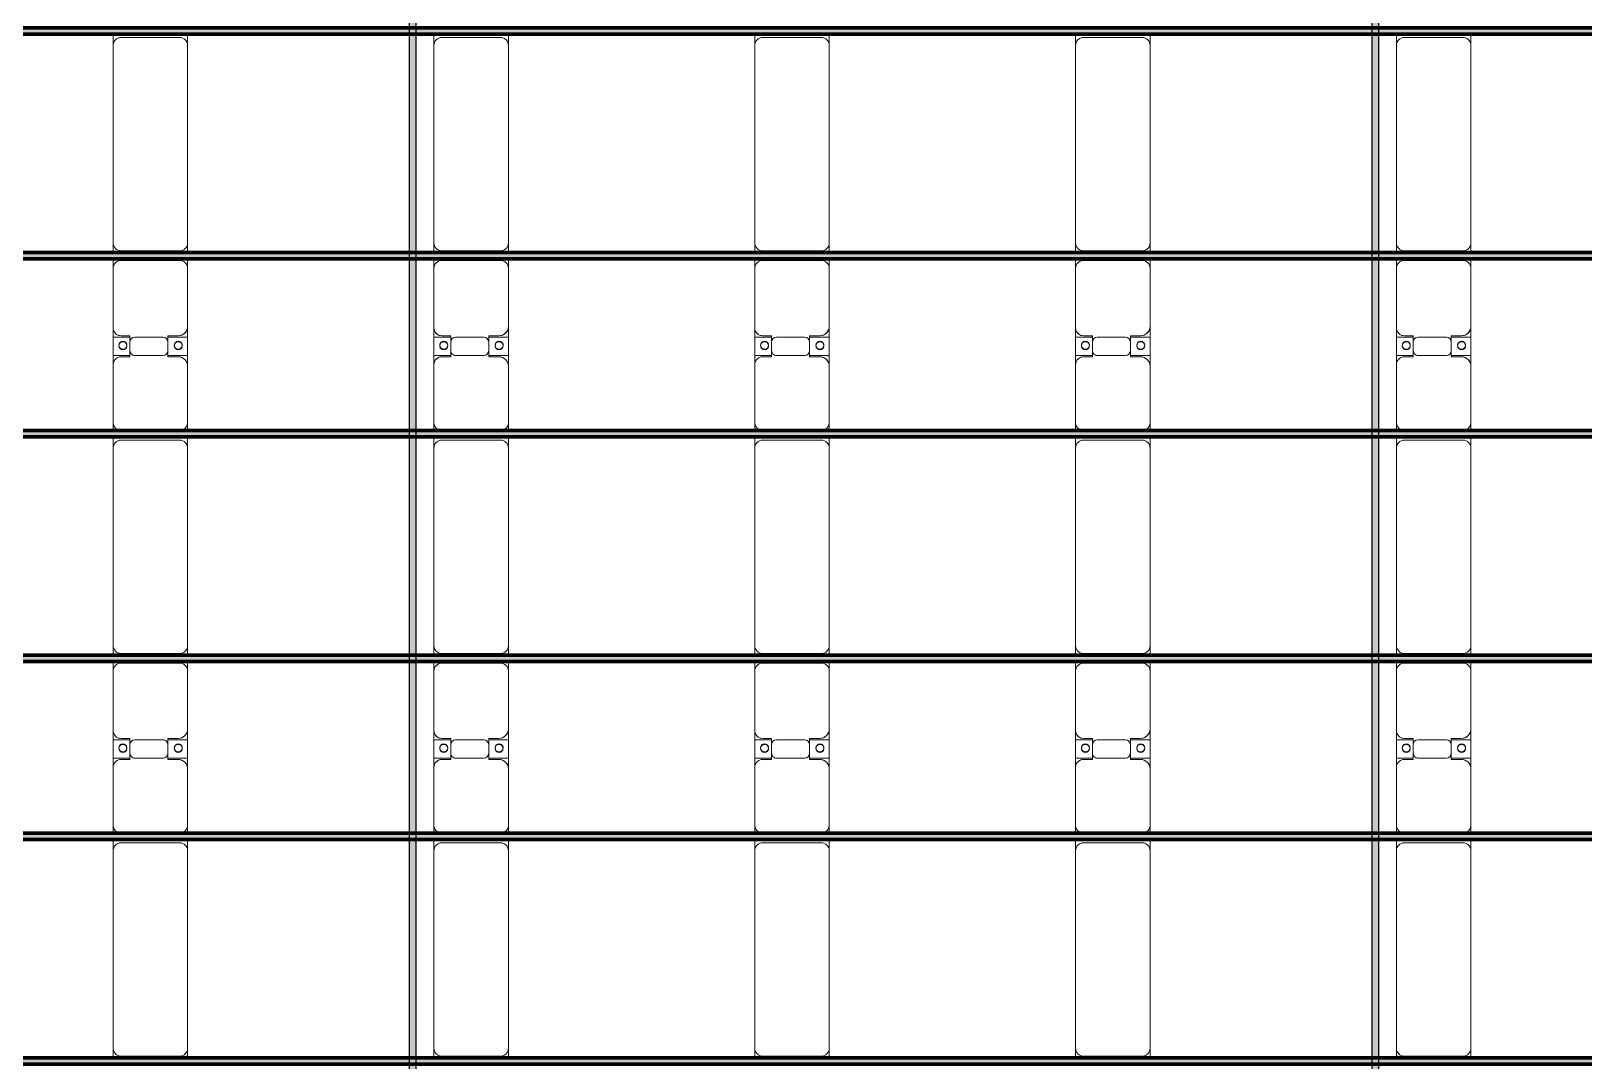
# Model space of a CAD drawing. Header units: millimetres. Extents: x -291190 to 146725, y 19759 to 185158.
# Drawn here: x -3923 to 5757, y 101973 to 108393 of the extents above; entities that cross this region are included whole.
import ezdxf

# ---------------------------------------------------------------- set-up
doc = ezdxf.new("R2010")
doc.units = ezdxf.units.MM
doc.layers.add('A-GENM', color=13, linetype='Continuous', lineweight=9)
doc.layers.add('S-BEAM', color=12, linetype='Continuous', lineweight=9)

# ---------------------------------------------------------------- blocks, each defined once
blk = doc.blocks.new('Dai phao do pin - DẢI PHAO ĐỠ PIN-V10-KHUNG KẾT CẤU BÈ PIN 4')
at = {"layer": 'A-GENM', "color": 7}
for p, q in [((46999.9, 241.6), (47069.7, 241.6)), ((46999.9, 241.6), (47069.7, 241.6)), ((48300.3, 241.6), (47069.7, 241.6)), ((48300.3, 241.6), (48359.9, 241.6)), ((48300.3, 241.6), (48359.9, 241.6)), ((48399.9, 241.6), (48459.7, 241.6)), ((48399.9, 241.6), (48459.7, 241.6)), ((48819.7, 241.6), (48459.7, 241.6)), ((48819.7, 241.6), (49002.2, 241.6)), ((49002.2, 241.6), (48819.7, 241.6)), ((48887.8, 241.6), (49070.3, 241.6)), ((48887.8, 116.2), (48887.8, 241.6)), ((49070.3, 241.6), (48887.8, 241.6)), ((49002.2, 241.6), (49002.2, 116.2)), ((49420.3, 241.6), (49070.3, 241.6)), ((49420.3, 241.6), (49469.9, 241.6)), ((49420.3, 241.6), (49469.9, 241.6)), ((49509.9, 241.6), (49579.7, 241.6)), ((49509.9, 241.6), (49579.7, 241.6)), ((50810.3, 241.6), (49579.7, 241.6)), ((50810.3, 241.6), (50869.9, 241.6)), ((50810.3, 241.6), (50869.9, 241.6)), ((50909.9, 241.6), (50969.7, 241.6)), ((50909.9, 241.6), (50969.7, 241.6)), ((51329.7, 241.6), (50969.7, 241.6)), ((51329.7, 241.6), (51512.2, 241.6)), ((51512.2, 241.6), (51329.7, 241.6)), ((51397.8, 241.6), (51580.3, 241.6)), ((51397.8, 116.2), (51397.8, 241.6)), ((51580.3, 241.6), (51397.8, 241.6)), ((51512.2, 241.6), (51512.2, 116.2)), ((51930.3, 241.6), (51580.3, 241.6)), ((51930.3, 241.6), (51979.9, 241.6)), ((51930.3, 241.6), (51979.9, 241.6)), ((52019.9, 241.6), (52089.7, 241.6)), ((52019.9, 241.6), (52089.7, 241.6)), ((53320.3, 241.6), (52089.7, 241.6)), ((53320.3, 241.6), (53379.9, 241.6)), ((53320.3, 241.6), (53379.9, 241.6)), ((47019.7, 191.6), (47019.7, -173.4)), ((48350.3, -173.4), (48350.3, 191.6)), ((48409.7, 191.6), (48409.7, -173.4)), ((48879.7, 118.2), (48879.7, 181.6)), ((48972.2, 118.2), (48879.7, 118.2)), ((49010.3, 118.2), (48917.8, 118.2)), ((49010.3, 181.6), (49010.3, 118.2)), ((49529.7, 191.6), (49529.7, -173.4)), ((50860.3, -173.4), (50860.3, 191.6)), ((50919.7, 191.6), (50919.7, -173.4)), ((51389.7, 118.2), (51389.7, 181.6)), ((51482.2, 118.2), (51389.7, 118.2)), ((51520.3, 118.2), (51427.8, 118.2)), ((51520.3, 181.6), (51520.3, 118.2)), ((52039.7, 191.6), (52039.7, -173.4)), ((53370.3, -173.4), (53370.3, 191.6)), ((48887.8, 88.2), (48887.8, -88.2)), ((49002.2, -88.2), (49002.2, 88.2)), ((51397.8, 88.2), (51397.8, -88.2)), ((51512.2, -88.2), (51512.2, 88.2)), ((48879.7, -173.4), (48879.7, -118.2)), ((48879.7, -118.2), (48972.2, -118.2)), ((48887.8, -223.4), (48887.8, -116.2)), ((48887.8, -169.2), (48887.8, -194.6)), ((48917.8, -118.2), (49010.3, -118.2)), ((49002.2, -116.2), (49002.2, -223.4)), ((49010.3, -118.2), (49010.3, -173.4)), ((51389.7, -173.4), (51389.7, -118.2)), ((51389.7, -118.2), (51482.2, -118.2)), ((51397.8, -223.4), (51397.8, -116.2)), ((51397.8, -169.2), (51397.8, -194.6)), ((51427.8, -118.2), (51520.3, -118.2)), ((51512.2, -116.2), (51512.2, -223.4)), ((51520.3, -118.2), (51520.3, -173.4)), ((47069.7, -223.4), (46999.9, -223.4)), ((47069.7, -223.4), (46999.9, -223.4)), ((47069.7, -223.4), (48300.3, -223.4)), ((48359.9, -223.4), (48300.3, -223.4)), ((48359.9, -223.4), (48300.3, -223.4)), ((48459.7, -223.4), (48399.9, -223.4)), ((48459.7, -223.4), (48399.9, -223.4)), ((48459.7, -223.4), (48829.7, -223.4)), ((49002.2, -223.4), (48829.7, -223.4)), ((48829.7, -223.4), (49002.2, -223.4)), ((49060.3, -223.4), (48887.8, -223.4)), ((48887.8, -223.4), (49060.3, -223.4)), ((49060.3, -223.4), (49420.3, -223.4)), ((49469.9, -223.4), (49420.3, -223.4)), ((49469.9, -223.4), (49420.3, -223.4)), ((49579.7, -223.4), (49509.9, -223.4)), ((49579.7, -223.4), (49509.9, -223.4)), ((49579.7, -223.4), (50810.3, -223.4)), ((50869.9, -223.4), (50810.3, -223.4)), ((50869.9, -223.4), (50810.3, -223.4)), ((50969.7, -223.4), (50909.9, -223.4)), ((50969.7, -223.4), (50909.9, -223.4)), ((50969.7, -223.4), (51339.7, -223.4)), ((51512.2, -223.4), (51339.7, -223.4)), ((51339.7, -223.4), (51512.2, -223.4)), ((51570.3, -223.4), (51397.8, -223.4)), ((51397.8, -223.4), (51570.3, -223.4)), ((51570.3, -223.4), (51930.3, -223.4)), ((51979.9, -223.4), (51930.3, -223.4)), ((51979.9, -223.4), (51930.3, -223.4)), ((52089.7, -223.4), (52019.9, -223.4)), ((52089.7, -223.4), (52019.9, -223.4)), ((52089.7, -223.4), (53320.3, -223.4)), ((53379.9, -223.4), (53320.3, -223.4)), ((53379.9, -223.4), (53320.3, -223.4))]:
    blk.add_line(p, q, dxfattribs=at)
for centre, radius, start, end in [((47069.7, 191.6), 50, 90, 180), ((47069.7, 191.6), 50, 150, 180), ((47069.7, 191.6), 50, 105, 120), ((48300.3, 191.6), 50, 360, 90), ((48300.3, 191.6), 50, 60, 90), ((48300.3, 191.6), 50, 15, 30), ((48459.7, 191.6), 50, 90, 180), ((48459.7, 191.6), 50, 105, 180), ((48819.7, 181.6), 60, 360, 90), ((48819.7, 181.6), 60, 45, 60), ((48819.7, 181.6), 60, 360, 60), ((48819.7, 181.6), 60, 45, 60), ((48938.6, 183.2), 25, 0, 180), ((48938.6, 183.2), 25, 360, 165), ((48941.4, 183.2), 25, 360, 180), ((48941.4, 183.2), 25, 90, 180), ((48941.4, 183.2), 25, 15, 75), ((49070.3, 181.6), 60, 90, 180), ((49070.3, 181.6), 60, 120, 180), ((49420.3, 191.6), 50, 15, 90), ((49420.3, 191.6), 50, 15, 75), ((49579.7, 191.6), 50, 90, 180), ((49579.7, 191.6), 50, 150, 180), ((49579.7, 191.6), 50, 105, 120), ((50810.3, 191.6), 50, 360, 90), ((50810.3, 191.6), 50, 60, 90), ((50810.3, 191.6), 50, 15, 30), ((50969.7, 191.6), 50, 90, 180), ((50969.7, 191.6), 50, 105, 180), ((51329.7, 181.6), 60, 360, 90), ((51329.7, 181.6), 60, 45, 60), ((51329.7, 181.6), 60, 360, 60), ((51329.7, 181.6), 60, 45, 60), ((51448.6, 183.2), 25, 0, 180), ((51448.6, 183.2), 25, 360, 165), ((51451.4, 183.2), 25, 360, 180), ((51451.4, 183.2), 25, 90, 180), ((51451.4, 183.2), 25, 15, 75), ((51580.3, 181.6), 60, 90, 180), ((51580.3, 181.6), 60, 120, 180), ((51930.3, 191.6), 50, 15, 90), ((51930.3, 191.6), 50, 15, 75), ((52089.7, 191.6), 50, 90, 180), ((52089.7, 191.6), 50, 150, 180), ((52089.7, 191.6), 50, 105, 120), ((53320.3, 191.6), 50, 360, 90), ((53320.3, 191.6), 50, 60, 90), ((53320.3, 191.6), 50, 15, 30), ((48917.8, 88.2), 30, 90, 180), ((48938.6, 183.2), 25, 180, 0), ((48941.4, 183.2), 25, 180, 0), ((48941.4, 183.2), 25, 180, 270), ((48938.6, 183.2), 25, 210, 255), ((48938.6, 183.2), 25, 270, 360), ((48941.4, 183.2), 25, 285, 330), ((48972.2, 88.2), 30, 360, 90), ((51427.8, 88.2), 30, 90, 180), ((51448.6, 183.2), 25, 180, 0), ((51451.4, 183.2), 25, 180, 0), ((51451.4, 183.2), 25, 180, 270), ((51448.6, 183.2), 25, 210, 255), ((51448.6, 183.2), 25, 270, 360), ((51451.4, 183.2), 25, 285, 330), ((51482.2, 88.2), 30, 360, 90), ((48917.8, -88.2), 30, 180, 270), ((48972.2, -88.2), 30, 270, 360), ((51427.8, -88.2), 30, 180, 270), ((51482.2, -88.2), 30, 270, 360), ((47069.7, -173.4), 50, 180, 270), ((47069.7, -173.4), 50, 180, 195), ((48300.3, -173.4), 50, 270, 360), ((48300.3, -173.4), 50, 345, 360), ((48459.7, -173.4), 50, 180, 270), ((48459.7, -173.4), 50, 180, 255), ((48829.7, -173.4), 50, 270, 360), ((48829.7, -173.4), 50, 285, 360), ((48829.7, -173.4), 50, 315, 0), ((48829.7, -173.4), 50, 315, 0), ((48938.6, -161.8), 25, 0, 180), ((48938.6, -161.8), 25, 180, 0), ((48938.6, -161.8), 25, 105, 165), ((48938.6, -161.8), 25, 195, 360), ((48941.4, -161.8), 25, 0, 180), ((48941.4, -161.8), 25, 105, 180), ((48941.4, -161.8), 25, 180, 0), ((48941.4, -161.8), 25, 180, 270), ((48938.6, -161.8), 25, 360, 75), ((48941.4, -161.8), 25, 15, 75), ((48941.4, -161.8), 25, 285, 345), ((49060.3, -173.4), 50, 180, 270), ((49060.3, -173.4), 50, 180, 255), ((49420.3, -173.4), 50, 270, 345), ((49420.3, -173.4), 50, 285, 345), ((49579.7, -173.4), 50, 180, 270), ((49579.7, -173.4), 50, 180, 195), ((50810.3, -173.4), 50, 270, 360), ((50810.3, -173.4), 50, 345, 360), ((50969.7, -173.4), 50, 180, 270), ((50969.7, -173.4), 50, 180, 255), ((51339.7, -173.4), 50, 270, 360), ((51339.7, -173.4), 50, 285, 360), ((51339.7, -173.4), 50, 315, 0), ((51339.7, -173.4), 50, 315, 0), ((51448.6, -161.8), 25, 0, 180), ((51448.6, -161.8), 25, 180, 0), ((51448.6, -161.8), 25, 105, 165), ((51448.6, -161.8), 25, 195, 360), ((51451.4, -161.8), 25, 0, 180), ((51451.4, -161.8), 25, 105, 180), ((51451.4, -161.8), 25, 180, 0), ((51451.4, -161.8), 25, 180, 270), ((51448.6, -161.8), 25, 360, 75), ((51451.4, -161.8), 25, 15, 75), ((51451.4, -161.8), 25, 285, 345), ((51570.3, -173.4), 50, 180, 270), ((51570.3, -173.4), 50, 180, 255), ((51930.3, -173.4), 50, 270, 345), ((51930.3, -173.4), 50, 285, 345), ((52089.7, -173.4), 50, 180, 270), ((52089.7, -173.4), 50, 180, 195), ((53320.3, -173.4), 50, 270, 360), ((53320.3, -173.4), 50, 345, 360), ((47069.7, -173.4), 50, 240, 270), ((48300.3, -173.4), 50, 285, 300), ((49060.3, -173.4), 50, 210, 225), ((49060.3, -173.4), 50, 210, 225), ((49579.7, -173.4), 50, 240, 270), ((50810.3, -173.4), 50, 285, 300), ((51570.3, -173.4), 50, 210, 225), ((51570.3, -173.4), 50, 210, 225), ((52089.7, -173.4), 50, 240, 270), ((53320.3, -173.4), 50, 285, 300)]:
    blk.add_arc(centre, radius, start, end, dxfattribs=at)
blk = doc.blocks.new('Dai phao do pin - DẢI PHAO ĐỠ PIN-51784-KHUNG KẾT CẤU BÈ PIN 4')
at = {"layer": 'A-GENM', "color": 7}
for p, q in [((46999.9, 241.6), (47069.7, 241.6)), ((46999.9, 241.6), (47069.7, 241.6)), ((48300.3, 241.6), (47069.7, 241.6)), ((48300.3, 241.6), (48359.9, 241.6)), ((48300.3, 241.6), (48359.9, 241.6)), ((48399.9, 241.6), (48459.7, 241.6)), ((48399.9, 241.6), (48459.7, 241.6)), ((48819.7, 241.6), (48459.7, 241.6)), ((48819.7, 241.6), (49002.2, 241.6)), ((49002.2, 241.6), (48819.7, 241.6)), ((48887.8, 241.6), (49070.3, 241.6)), ((48887.8, 116.2), (48887.8, 241.6)), ((49070.3, 241.6), (48887.8, 241.6)), ((49002.2, 241.6), (49002.2, 116.2)), ((49420.3, 241.6), (49070.3, 241.6)), ((49420.3, 241.6), (49469.9, 241.6)), ((49420.3, 241.6), (49469.9, 241.6)), ((49509.9, 241.6), (49579.7, 241.6)), ((49509.9, 241.6), (49579.7, 241.6)), ((50810.3, 241.6), (49579.7, 241.6)), ((50810.3, 241.6), (50869.9, 241.6)), ((50810.3, 241.6), (50869.9, 241.6)), ((50909.9, 241.6), (50969.7, 241.6)), ((50909.9, 241.6), (50969.7, 241.6)), ((51329.7, 241.6), (50969.7, 241.6)), ((51329.7, 241.6), (51512.2, 241.6)), ((51512.2, 241.6), (51329.7, 241.6)), ((51397.8, 241.6), (51580.3, 241.6)), ((51397.8, 116.2), (51397.8, 241.6)), ((51580.3, 241.6), (51397.8, 241.6)), ((51512.2, 241.6), (51512.2, 116.2)), ((51930.3, 241.6), (51580.3, 241.6)), ((51930.3, 241.6), (51979.9, 241.6)), ((51930.3, 241.6), (51979.9, 241.6)), ((52019.9, 241.6), (52089.7, 241.6)), ((52019.9, 241.6), (52089.7, 241.6)), ((53320.3, 241.6), (52089.7, 241.6)), ((53320.3, 241.6), (53379.9, 241.6)), ((53320.3, 241.6), (53379.9, 241.6)), ((47019.7, 191.6), (47019.7, -173.4)), ((48350.3, -173.4), (48350.3, 191.6)), ((48409.7, 191.6), (48409.7, -173.4)), ((48879.7, 118.2), (48879.7, 181.6)), ((48972.2, 118.2), (48879.7, 118.2)), ((49010.3, 118.2), (48917.8, 118.2)), ((49010.3, 181.6), (49010.3, 118.2)), ((49529.7, 191.6), (49529.7, -173.4)), ((50860.3, -173.4), (50860.3, 191.6)), ((50919.7, 191.6), (50919.7, -173.4)), ((51389.7, 118.2), (51389.7, 181.6)), ((51482.2, 118.2), (51389.7, 118.2)), ((51520.3, 118.2), (51427.8, 118.2)), ((51520.3, 181.6), (51520.3, 118.2)), ((52039.7, 191.6), (52039.7, -173.4)), ((53370.3, -173.4), (53370.3, 191.6)), ((48887.8, 88.2), (48887.8, -88.2)), ((49002.2, -88.2), (49002.2, 88.2)), ((51397.8, 88.2), (51397.8, -88.2)), ((51512.2, -88.2), (51512.2, 88.2)), ((48879.7, -173.4), (48879.7, -118.2)), ((48879.7, -118.2), (48972.2, -118.2)), ((48887.8, -223.4), (48887.8, -116.2)), ((48887.8, -169.2), (48887.8, -202)), ((48917.8, -118.2), (49010.3, -118.2)), ((49002.2, -116.2), (49002.2, -223.4)), ((49010.3, -118.2), (49010.3, -173.4)), ((51389.7, -173.4), (51389.7, -118.2)), ((51389.7, -118.2), (51482.2, -118.2)), ((51397.8, -223.4), (51397.8, -116.2)), ((51397.8, -169.2), (51397.8, -202)), ((51427.8, -118.2), (51520.3, -118.2)), ((51512.2, -116.2), (51512.2, -223.4)), ((51520.3, -118.2), (51520.3, -173.4)), ((47069.7, -223.4), (46999.9, -223.4)), ((47069.7, -223.4), (46999.9, -223.4)), ((47069.7, -223.4), (48300.3, -223.4)), ((48359.9, -223.4), (48300.3, -223.4)), ((48359.9, -223.4), (48300.3, -223.4)), ((48459.7, -223.4), (48399.9, -223.4)), ((48459.7, -223.4), (48399.9, -223.4)), ((48459.7, -223.4), (48829.7, -223.4)), ((49002.2, -223.4), (48829.7, -223.4)), ((48829.7, -223.4), (49002.2, -223.4)), ((49060.3, -223.4), (48887.8, -223.4)), ((48887.8, -223.4), (49060.3, -223.4)), ((49060.3, -223.4), (49420.3, -223.4)), ((49469.9, -223.4), (49420.3, -223.4)), ((49469.9, -223.4), (49420.3, -223.4)), ((49579.7, -223.4), (49509.9, -223.4)), ((49579.7, -223.4), (49509.9, -223.4)), ((49579.7, -223.4), (50810.3, -223.4)), ((50869.9, -223.4), (50810.3, -223.4)), ((50869.9, -223.4), (50810.3, -223.4)), ((50969.7, -223.4), (50909.9, -223.4)), ((50969.7, -223.4), (50909.9, -223.4)), ((50969.7, -223.4), (51339.7, -223.4)), ((51512.2, -223.4), (51339.7, -223.4)), ((51339.7, -223.4), (51512.2, -223.4)), ((51570.3, -223.4), (51397.8, -223.4)), ((51397.8, -223.4), (51570.3, -223.4)), ((51570.3, -223.4), (51930.3, -223.4)), ((51979.9, -223.4), (51930.3, -223.4)), ((51979.9, -223.4), (51930.3, -223.4)), ((52089.7, -223.4), (52019.9, -223.4)), ((52089.7, -223.4), (52019.9, -223.4)), ((52089.7, -223.4), (53320.3, -223.4)), ((53379.9, -223.4), (53320.3, -223.4)), ((53379.9, -223.4), (53320.3, -223.4))]:
    blk.add_line(p, q, dxfattribs=at)
for centre, radius, start, end in [((47069.7, 191.6), 50, 90, 180), ((47069.7, 191.6), 50, 150, 180), ((47069.7, 191.6), 50, 105, 120), ((48300.3, 191.6), 50, 360, 90), ((48300.3, 191.6), 50, 60, 90), ((48300.3, 191.6), 50, 15, 30), ((48459.7, 191.6), 50, 90, 180), ((48459.7, 191.6), 50, 105, 180), ((48819.7, 181.6), 60, 360, 90), ((48819.7, 181.6), 60, 45, 60), ((48819.7, 181.6), 60, 360, 60), ((48819.7, 181.6), 60, 45, 60), ((48938.6, 183.2), 25, 0, 180), ((48938.6, 183.2), 25, 360, 165), ((48941.4, 183.2), 25, 360, 180), ((48941.4, 183.2), 25, 90, 180), ((48941.4, 183.2), 25, 15, 75), ((49070.3, 181.6), 60, 90, 180), ((49070.3, 181.6), 60, 120, 180), ((49420.3, 191.6), 50, 15, 90), ((49420.3, 191.6), 50, 15, 75), ((49579.7, 191.6), 50, 90, 180), ((49579.7, 191.6), 50, 150, 180), ((49579.7, 191.6), 50, 105, 120), ((50810.3, 191.6), 50, 360, 90), ((50810.3, 191.6), 50, 60, 90), ((50810.3, 191.6), 50, 15, 30), ((50969.7, 191.6), 50, 90, 180), ((50969.7, 191.6), 50, 105, 180), ((51329.7, 181.6), 60, 360, 90), ((51329.7, 181.6), 60, 45, 60), ((51329.7, 181.6), 60, 360, 60), ((51329.7, 181.6), 60, 45, 60), ((51448.6, 183.2), 25, 0, 180), ((51448.6, 183.2), 25, 360, 165), ((51451.4, 183.2), 25, 360, 180), ((51451.4, 183.2), 25, 90, 180), ((51451.4, 183.2), 25, 15, 75), ((51580.3, 181.6), 60, 90, 180), ((51580.3, 181.6), 60, 120, 180), ((51930.3, 191.6), 50, 15, 90), ((51930.3, 191.6), 50, 15, 75), ((52089.7, 191.6), 50, 90, 180), ((52089.7, 191.6), 50, 150, 180), ((52089.7, 191.6), 50, 105, 120), ((53320.3, 191.6), 50, 360, 90), ((53320.3, 191.6), 50, 60, 90), ((53320.3, 191.6), 50, 15, 30), ((48917.8, 88.2), 30, 90, 180), ((48938.6, 183.2), 25, 180, 0), ((48941.4, 183.2), 25, 180, 0), ((48941.4, 183.2), 25, 180, 270), ((48938.6, 183.2), 25, 210, 255), ((48938.6, 183.2), 25, 270, 360), ((48941.4, 183.2), 25, 285, 330), ((48972.2, 88.2), 30, 360, 90), ((51427.8, 88.2), 30, 90, 180), ((51448.6, 183.2), 25, 180, 0), ((51451.4, 183.2), 25, 180, 0), ((51451.4, 183.2), 25, 180, 270), ((51448.6, 183.2), 25, 210, 255), ((51448.6, 183.2), 25, 270, 360), ((51451.4, 183.2), 25, 285, 330), ((51482.2, 88.2), 30, 360, 90), ((48917.8, -88.2), 30, 180, 270), ((48972.2, -88.2), 30, 270, 360), ((51427.8, -88.2), 30, 180, 270), ((51482.2, -88.2), 30, 270, 360), ((47069.7, -173.4), 50, 180, 270), ((47069.7, -173.4), 50, 180, 210), ((48300.3, -173.4), 50, 270, 360), ((48300.3, -173.4), 50, 330, 360), ((48459.7, -173.4), 50, 180, 270), ((48459.7, -173.4), 50, 180, 255), ((48829.7, -173.4), 50, 270, 360), ((48829.7, -173.4), 50, 285, 360), ((48829.7, -173.4), 50, 315, 0), ((48829.7, -173.4), 50, 315, 0), ((48938.6, -161.8), 25, 0, 180), ((48938.6, -161.8), 25, 180, 0), ((48938.6, -161.8), 25, 105, 165), ((48938.6, -161.8), 25, 195, 360), ((48941.4, -161.8), 25, 0, 180), ((48941.4, -161.8), 25, 105, 180), ((48941.4, -161.8), 25, 180, 0), ((48941.4, -161.8), 25, 180, 270), ((48938.6, -161.8), 25, 360, 75), ((48941.4, -161.8), 25, 15, 75), ((48941.4, -161.8), 25, 285, 345), ((49060.3, -173.4), 50, 180, 270), ((49060.3, -173.4), 50, 180, 255), ((49420.3, -173.4), 50, 270, 345), ((49420.3, -173.4), 50, 285, 345), ((49579.7, -173.4), 50, 180, 270), ((49579.7, -173.4), 50, 180, 210), ((50810.3, -173.4), 50, 270, 360), ((50810.3, -173.4), 50, 330, 360), ((50969.7, -173.4), 50, 180, 270), ((50969.7, -173.4), 50, 180, 255), ((51339.7, -173.4), 50, 270, 360), ((51339.7, -173.4), 50, 285, 360), ((51339.7, -173.4), 50, 315, 0), ((51339.7, -173.4), 50, 315, 0), ((51448.6, -161.8), 25, 0, 180), ((51448.6, -161.8), 25, 180, 0), ((51448.6, -161.8), 25, 105, 165), ((51448.6, -161.8), 25, 195, 360), ((51451.4, -161.8), 25, 0, 180), ((51451.4, -161.8), 25, 105, 180), ((51451.4, -161.8), 25, 180, 0), ((51451.4, -161.8), 25, 180, 270), ((51448.6, -161.8), 25, 360, 75), ((51451.4, -161.8), 25, 15, 75), ((51451.4, -161.8), 25, 285, 345), ((51570.3, -173.4), 50, 180, 270), ((51570.3, -173.4), 50, 180, 255), ((51930.3, -173.4), 50, 270, 345), ((51930.3, -173.4), 50, 285, 345), ((52089.7, -173.4), 50, 180, 270), ((52089.7, -173.4), 50, 180, 210), ((53320.3, -173.4), 50, 270, 360), ((53320.3, -173.4), 50, 330, 360), ((47069.7, -173.4), 50, 240, 270), ((48300.3, -173.4), 50, 285, 300), ((49060.3, -173.4), 50, 210, 225), ((49060.3, -173.4), 50, 210, 225), ((49579.7, -173.4), 50, 240, 270), ((50810.3, -173.4), 50, 285, 300), ((51570.3, -173.4), 50, 210, 225), ((51570.3, -173.4), 50, 210, 225), ((52089.7, -173.4), 50, 240, 270), ((53320.3, -173.4), 50, 285, 300)]:
    blk.add_arc(centre, radius, start, end, dxfattribs=at)
blk = doc.blocks.new('Dai phao do pin - DẢI PHAO ĐỠ PIN-V11-KHUNG KẾT CẤU BÈ PIN 4')
at = {"layer": 'A-GENM', "color": 7}
for p, q in [((46999.9, 241.6), (47069.7, 241.6)), ((46999.9, 241.6), (47069.7, 241.6)), ((48300.3, 241.6), (47069.7, 241.6)), ((48300.3, 241.6), (48359.9, 241.6)), ((48300.3, 241.6), (48359.9, 241.6)), ((48399.9, 241.6), (48459.7, 241.6)), ((48399.9, 241.6), (48459.7, 241.6)), ((48819.7, 241.6), (48459.7, 241.6)), ((48819.7, 241.6), (49002.2, 241.6)), ((49002.2, 241.6), (48819.7, 241.6)), ((48887.8, 241.6), (49070.3, 241.6)), ((48887.8, 116.2), (48887.8, 241.6)), ((49070.3, 241.6), (48887.8, 241.6)), ((49002.2, 241.6), (49002.2, 116.2)), ((49420.3, 241.6), (49070.3, 241.6)), ((49420.3, 241.6), (49469.9, 241.6)), ((49420.3, 241.6), (49469.9, 241.6)), ((49509.9, 241.6), (49579.7, 241.6)), ((49509.9, 241.6), (49579.7, 241.6)), ((50810.3, 241.6), (49579.7, 241.6)), ((50810.3, 241.6), (50869.9, 241.6)), ((50810.3, 241.6), (50869.9, 241.6)), ((50909.9, 241.6), (50969.7, 241.6)), ((50909.9, 241.6), (50969.7, 241.6)), ((51329.7, 241.6), (50969.7, 241.6)), ((51329.7, 241.6), (51512.2, 241.6)), ((51512.2, 241.6), (51329.7, 241.6)), ((51397.8, 241.6), (51580.3, 241.6)), ((51397.8, 116.2), (51397.8, 241.6)), ((51580.3, 241.6), (51397.8, 241.6)), ((51512.2, 241.6), (51512.2, 116.2)), ((51930.3, 241.6), (51580.3, 241.6)), ((51930.3, 241.6), (51979.9, 241.6)), ((51930.3, 241.6), (51979.9, 241.6)), ((52019.9, 241.6), (52089.7, 241.6)), ((52019.9, 241.6), (52089.7, 241.6)), ((53320.3, 241.6), (52089.7, 241.6)), ((53320.3, 241.6), (53379.9, 241.6)), ((53320.3, 241.6), (53379.9, 241.6)), ((47019.7, 191.6), (47019.7, -173.4)), ((48350.3, -173.4), (48350.3, 191.6)), ((48409.7, 191.6), (48409.7, -173.4)), ((48879.7, 118.2), (48879.7, 181.6)), ((48972.2, 118.2), (48879.7, 118.2)), ((49010.3, 118.2), (48917.8, 118.2)), ((49010.3, 181.6), (49010.3, 118.2)), ((49529.7, 191.6), (49529.7, -173.4)), ((50860.3, -173.4), (50860.3, 191.6)), ((50919.7, 191.6), (50919.7, -173.4)), ((51389.7, 118.2), (51389.7, 181.6)), ((51482.2, 118.2), (51389.7, 118.2)), ((51520.3, 118.2), (51427.8, 118.2)), ((51520.3, 181.6), (51520.3, 118.2)), ((52039.7, 191.6), (52039.7, -173.4)), ((53370.3, -173.4), (53370.3, 191.6)), ((48887.8, 88.2), (48887.8, -88.2)), ((49002.2, -88.2), (49002.2, 88.2)), ((51397.8, 88.2), (51397.8, -88.2)), ((51512.2, -88.2), (51512.2, 88.2)), ((48879.7, -173.4), (48879.7, -118.2)), ((48879.7, -118.2), (48972.2, -118.2)), ((48887.8, -223.4), (48887.8, -116.2)), ((48887.8, -169.2), (48887.8, -202)), ((48917.8, -118.2), (49010.3, -118.2)), ((49002.2, -116.2), (49002.2, -223.4)), ((49010.3, -118.2), (49010.3, -173.4)), ((51389.7, -173.4), (51389.7, -118.2)), ((51389.7, -118.2), (51482.2, -118.2)), ((51397.8, -223.4), (51397.8, -116.2)), ((51397.8, -169.2), (51397.8, -202)), ((51427.8, -118.2), (51520.3, -118.2)), ((51512.2, -116.2), (51512.2, -223.4)), ((51520.3, -118.2), (51520.3, -173.4)), ((47069.7, -223.4), (46999.9, -223.4)), ((47069.7, -223.4), (46999.9, -223.4)), ((47069.7, -223.4), (48300.3, -223.4)), ((48359.9, -223.4), (48300.3, -223.4)), ((48359.9, -223.4), (48300.3, -223.4)), ((48459.7, -223.4), (48399.9, -223.4)), ((48459.7, -223.4), (48399.9, -223.4)), ((48459.7, -223.4), (48829.7, -223.4)), ((49002.2, -223.4), (48829.7, -223.4)), ((48829.7, -223.4), (49002.2, -223.4)), ((49060.3, -223.4), (48887.8, -223.4)), ((48887.8, -223.4), (49060.3, -223.4)), ((49060.3, -223.4), (49420.3, -223.4)), ((49469.9, -223.4), (49420.3, -223.4)), ((49469.9, -223.4), (49420.3, -223.4)), ((49579.7, -223.4), (49509.9, -223.4)), ((49579.7, -223.4), (49509.9, -223.4)), ((49579.7, -223.4), (50810.3, -223.4)), ((50869.9, -223.4), (50810.3, -223.4)), ((50869.9, -223.4), (50810.3, -223.4)), ((50969.7, -223.4), (50909.9, -223.4)), ((50969.7, -223.4), (50909.9, -223.4)), ((50969.7, -223.4), (51339.7, -223.4)), ((51512.2, -223.4), (51339.7, -223.4)), ((51339.7, -223.4), (51512.2, -223.4)), ((51570.3, -223.4), (51397.8, -223.4)), ((51397.8, -223.4), (51570.3, -223.4)), ((51570.3, -223.4), (51930.3, -223.4)), ((51979.9, -223.4), (51930.3, -223.4)), ((51979.9, -223.4), (51930.3, -223.4)), ((52089.7, -223.4), (52019.9, -223.4)), ((52089.7, -223.4), (52019.9, -223.4)), ((52089.7, -223.4), (53320.3, -223.4)), ((53379.9, -223.4), (53320.3, -223.4)), ((53379.9, -223.4), (53320.3, -223.4))]:
    blk.add_line(p, q, dxfattribs=at)
for centre, radius, start, end in [((47069.7, 191.6), 50, 90, 180), ((47069.7, 191.6), 50, 150, 180), ((47069.7, 191.6), 50, 105, 120), ((48300.3, 191.6), 50, 360, 90), ((48300.3, 191.6), 50, 60, 90), ((48300.3, 191.6), 50, 15, 30), ((48459.7, 191.6), 50, 90, 180), ((48459.7, 191.6), 50, 105, 180), ((48819.7, 181.6), 60, 360, 90), ((48819.7, 181.6), 60, 45, 60), ((48819.7, 181.6), 60, 360, 60), ((48819.7, 181.6), 60, 45, 60), ((48938.6, 183.2), 25, 0, 180), ((48938.6, 183.2), 25, 360, 165), ((48941.4, 183.2), 25, 360, 180), ((48941.4, 183.2), 25, 90, 180), ((48941.4, 183.2), 25, 15, 75), ((49070.3, 181.6), 60, 90, 180), ((49070.3, 181.6), 60, 120, 180), ((49420.3, 191.6), 50, 15, 90), ((49420.3, 191.6), 50, 15, 75), ((49579.7, 191.6), 50, 90, 180), ((49579.7, 191.6), 50, 150, 180), ((49579.7, 191.6), 50, 105, 120), ((50810.3, 191.6), 50, 360, 90), ((50810.3, 191.6), 50, 60, 90), ((50810.3, 191.6), 50, 15, 30), ((50969.7, 191.6), 50, 90, 180), ((50969.7, 191.6), 50, 105, 180), ((51329.7, 181.6), 60, 360, 90), ((51329.7, 181.6), 60, 45, 60), ((51329.7, 181.6), 60, 360, 60), ((51329.7, 181.6), 60, 45, 60), ((51448.6, 183.2), 25, 0, 180), ((51448.6, 183.2), 25, 360, 165), ((51451.4, 183.2), 25, 360, 180), ((51451.4, 183.2), 25, 90, 180), ((51451.4, 183.2), 25, 15, 75), ((51580.3, 181.6), 60, 90, 180), ((51580.3, 181.6), 60, 120, 180), ((51930.3, 191.6), 50, 15, 90), ((51930.3, 191.6), 50, 15, 75), ((52089.7, 191.6), 50, 90, 180), ((52089.7, 191.6), 50, 150, 180), ((52089.7, 191.6), 50, 105, 120), ((53320.3, 191.6), 50, 360, 90), ((53320.3, 191.6), 50, 60, 90), ((53320.3, 191.6), 50, 15, 30), ((48917.8, 88.2), 30, 90, 180), ((48938.6, 183.2), 25, 180, 0), ((48941.4, 183.2), 25, 180, 0), ((48941.4, 183.2), 25, 180, 270), ((48938.6, 183.2), 25, 210, 255), ((48938.6, 183.2), 25, 270, 360), ((48941.4, 183.2), 25, 285, 330), ((48941.4, 183.2), 25, 332.00066, 345), ((48972.2, 88.2), 30, 360, 90), ((51427.8, 88.2), 30, 90, 180), ((51448.6, 183.2), 25, 180, 0), ((51451.4, 183.2), 25, 180, 0), ((51451.4, 183.2), 25, 180, 270), ((51448.6, 183.2), 25, 210, 255), ((51448.6, 183.2), 25, 270, 360), ((51451.4, 183.2), 25, 285, 330), ((51451.4, 183.2), 25, 332.00066, 345), ((51482.2, 88.2), 30, 360, 90), ((48917.8, -88.2), 30, 180, 270), ((48972.2, -88.2), 30, 270, 360), ((51427.8, -88.2), 30, 180, 270), ((51482.2, -88.2), 30, 270, 360), ((47069.7, -173.4), 50, 180, 270), ((47069.7, -173.4), 50, 180, 210), ((48300.3, -173.4), 50, 270, 360), ((48300.3, -173.4), 50, 330, 360), ((48459.7, -173.4), 50, 180, 270), ((48459.7, -173.4), 50, 180, 255), ((48829.7, -173.4), 50, 270, 360), ((48829.7, -173.4), 50, 285, 360), ((48829.7, -173.4), 50, 315, 0), ((48829.7, -173.4), 50, 315, 0), ((48938.6, -161.8), 25, 0, 180), ((48938.6, -161.8), 25, 180, 0), ((48938.6, -161.8), 25, 105, 165), ((48938.6, -161.8), 25, 195, 360), ((48941.4, -161.8), 25, 0, 180), ((48941.4, -161.8), 25, 105, 180), ((48941.4, -161.8), 25, 180, 0), ((48941.4, -161.8), 25, 180, 270), ((48938.6, -161.8), 25, 360, 75), ((48941.4, -161.8), 25, 15, 75), ((48941.4, -161.8), 25, 285, 345), ((49060.3, -173.4), 50, 180, 270), ((49060.3, -173.4), 50, 180, 255), ((49420.3, -173.4), 50, 270, 345), ((49420.3, -173.4), 50, 285, 345), ((49579.7, -173.4), 50, 180, 270), ((49579.7, -173.4), 50, 180, 210), ((50810.3, -173.4), 50, 270, 360), ((50810.3, -173.4), 50, 330, 360), ((50969.7, -173.4), 50, 180, 270), ((50969.7, -173.4), 50, 180, 255), ((51339.7, -173.4), 50, 270, 360), ((51339.7, -173.4), 50, 285, 360), ((51339.7, -173.4), 50, 315, 0), ((51339.7, -173.4), 50, 315, 0), ((51448.6, -161.8), 25, 0, 180), ((51448.6, -161.8), 25, 180, 0), ((51448.6, -161.8), 25, 105, 165), ((51448.6, -161.8), 25, 195, 360), ((51451.4, -161.8), 25, 0, 180), ((51451.4, -161.8), 25, 105, 180), ((51451.4, -161.8), 25, 180, 0), ((51451.4, -161.8), 25, 180, 270), ((51448.6, -161.8), 25, 360, 75), ((51451.4, -161.8), 25, 15, 75), ((51451.4, -161.8), 25, 285, 345), ((51570.3, -173.4), 50, 180, 270), ((51570.3, -173.4), 50, 180, 255), ((51930.3, -173.4), 50, 270, 345), ((51930.3, -173.4), 50, 285, 345), ((52089.7, -173.4), 50, 180, 270), ((52089.7, -173.4), 50, 180, 210), ((53320.3, -173.4), 50, 270, 360), ((53320.3, -173.4), 50, 330, 360), ((47069.7, -173.4), 50, 240, 270), ((48300.3, -173.4), 50, 285, 300), ((49060.3, -173.4), 50, 210, 225), ((49060.3, -173.4), 50, 210, 225), ((49579.7, -173.4), 50, 240, 270), ((50810.3, -173.4), 50, 285, 300), ((51570.3, -173.4), 50, 210, 225), ((51570.3, -173.4), 50, 210, 225), ((52089.7, -173.4), 50, 240, 270), ((53320.3, -173.4), 50, 285, 300)]:
    blk.add_arc(centre, radius, start, end, dxfattribs=at)
blk = doc.blocks.new('Dầm C52 - Dầm C52-V25-KHUNG KẾT CẤU BÈ PIN 4')
at = {"layer": 'S-BEAM', "lineweight": 140}
blk.add_hatch(color=1, dxfattribs=at).paths.add_polyline_path([(-173700.3, 20), (-174539.9, 20), (-174539.9, -20), (174539.9, -20), (174539.9, 20), (-172791.8, 20)])
at = {"layer": 'S-BEAM', "color": 1, "lineweight": 140}
for p, q in [((-174539.9, 20), (174539.9, 20)), ((174539.9, -20), (-174539.9, -20))]:
    blk.add_line(p, q, dxfattribs=at)
blk = doc.blocks.new('Dầm C52 - Dầm C52-73882-KHUNG KẾT CẤU BÈ PIN 4')
at = {"layer": 'S-BEAM', "lineweight": 140}
blk.add_hatch(color=1, dxfattribs=at).paths.add_polyline_path([(-173700.3, 20), (-174539.9, 20), (-174539.9, -20), (174500.8, -20), (174500.8, 20), (-172791.8, 20)])
at = {"layer": 'S-BEAM', "color": 1, "lineweight": 140}
for p, q in [((-174539.9, 20), (174500.8, 20)), ((174500.8, -20), (-174539.9, -20))]:
    blk.add_line(p, q, dxfattribs=at)
blk = doc.blocks.new('Dầm C52 - Hộp 40x60-V29-KHUNG KẾT CẤU BÈ PIN 4')
at = {"layer": 'S-BEAM', "lineweight": 25}
h = blk.add_hatch(color=4, dxfattribs=at)
h.paths.add_polyline_path([(-37712.2, -20), (-36995, -20), (-36995, 20), (-37712.2, 20)])
h.paths.add_polyline_path([(-35795, 20), (-35795, -20), (37712.2, -20), (37712.2, 20), (-34951.3, 20)])
at = {"layer": 'S-BEAM', "color": 4, "lineweight": 25}
for p, q in [((-35795, 20), (37712.2, 20)), ((37712.2, -20), (-35795, -20))]:
    blk.add_line(p, q, dxfattribs=at)
blk = doc.blocks.new('Dầm C52 - Hộp 40x60-62905-KHUNG KẾT CẤU BÈ PIN 4')
at = {"layer": 'S-BEAM', "lineweight": 25}
blk.add_hatch(color=4, dxfattribs=at).paths.add_polyline_path([(-37712.2, -20), (37712.2, -20), (37712.2, 20), (-37712.2, 20)])
at = {"layer": 'S-BEAM', "color": 4, "lineweight": 25}
for p, q in [((-37712.2, 20), (37712.2, 20)), ((37712.2, -20), (-37712.2, -20))]:
    blk.add_line(p, q, dxfattribs=at)

msp = doc.modelspace()

# ---------------------------------------------------------------- block references
at = {"layer": 'A-GENM', "color": 7, "rotation": 269.9999999999996}
for name, p in [('Dai phao do pin - DẢI PHAO ĐỠ PIN-51784-KHUNG KẾT CẤU BÈ PIN 4', (-3188.7, 155373.2)), ('Dai phao do pin - DẢI PHAO ĐỠ PIN-51784-KHUNG KẾT CẤU BÈ PIN 4', (-1188.7, 155373.2)), ('Dai phao do pin - DẢI PHAO ĐỠ PIN-V11-KHUNG KẾT CẤU BÈ PIN 4', (811.3, 155373.2)), ('Dai phao do pin - DẢI PHAO ĐỠ PIN-51784-KHUNG KẾT CẤU BÈ PIN 4', (2811.3, 155373.2)), ('Dai phao do pin - DẢI PHAO ĐỠ PIN-V10-KHUNG KẾT CẤU BÈ PIN 4', (4811.3, 155373.2))]:
    msp.add_blockref(name, p, dxfattribs=at)
at = {"layer": 'S-BEAM', "color": 4, "lineweight": 25, "rotation": 89.99999999999977}
for name, p in [('Dầm C52 - Hộp 40x60-62905-KHUNG KẾT CẤU BÈ PIN 4', (-1543.8, 121504.6)), ('Dầm C52 - Hộp 40x60-V29-KHUNG KẾT CẤU BÈ PIN 4', (4456.2, 121504.6))]:
    msp.add_blockref(name, p, dxfattribs=at)
at = {"layer": 'S-BEAM', "color": 1, "lineweight": 140, "rotation": 180}
for name, p in [('Dầm C52 - Dầm C52-73882-KHUNG KẾT CẤU BÈ PIN 4', (-109123.8, 108393.3)), ('Dầm C52 - Dầm C52-V25-KHUNG KẾT CẤU BÈ PIN 4', (-109123.8, 106993.3)), ('Dầm C52 - Dầm C52-73882-KHUNG KẾT CẤU BÈ PIN 4', (-109123.8, 105883.3)), ('Dầm C52 - Dầm C52-V25-KHUNG KẾT CẤU BÈ PIN 4', (-109123.8, 104483.3)), ('Dầm C52 - Dầm C52-73882-KHUNG KẾT CẤU BÈ PIN 4', (-109123.8, 103373.3)), ('Dầm C52 - Dầm C52-V25-KHUNG KẾT CẤU BÈ PIN 4', (-109123.8, 101973.3))]:
    msp.add_blockref(name, p, dxfattribs=at)

doc.saveas('drawing.dxf')
